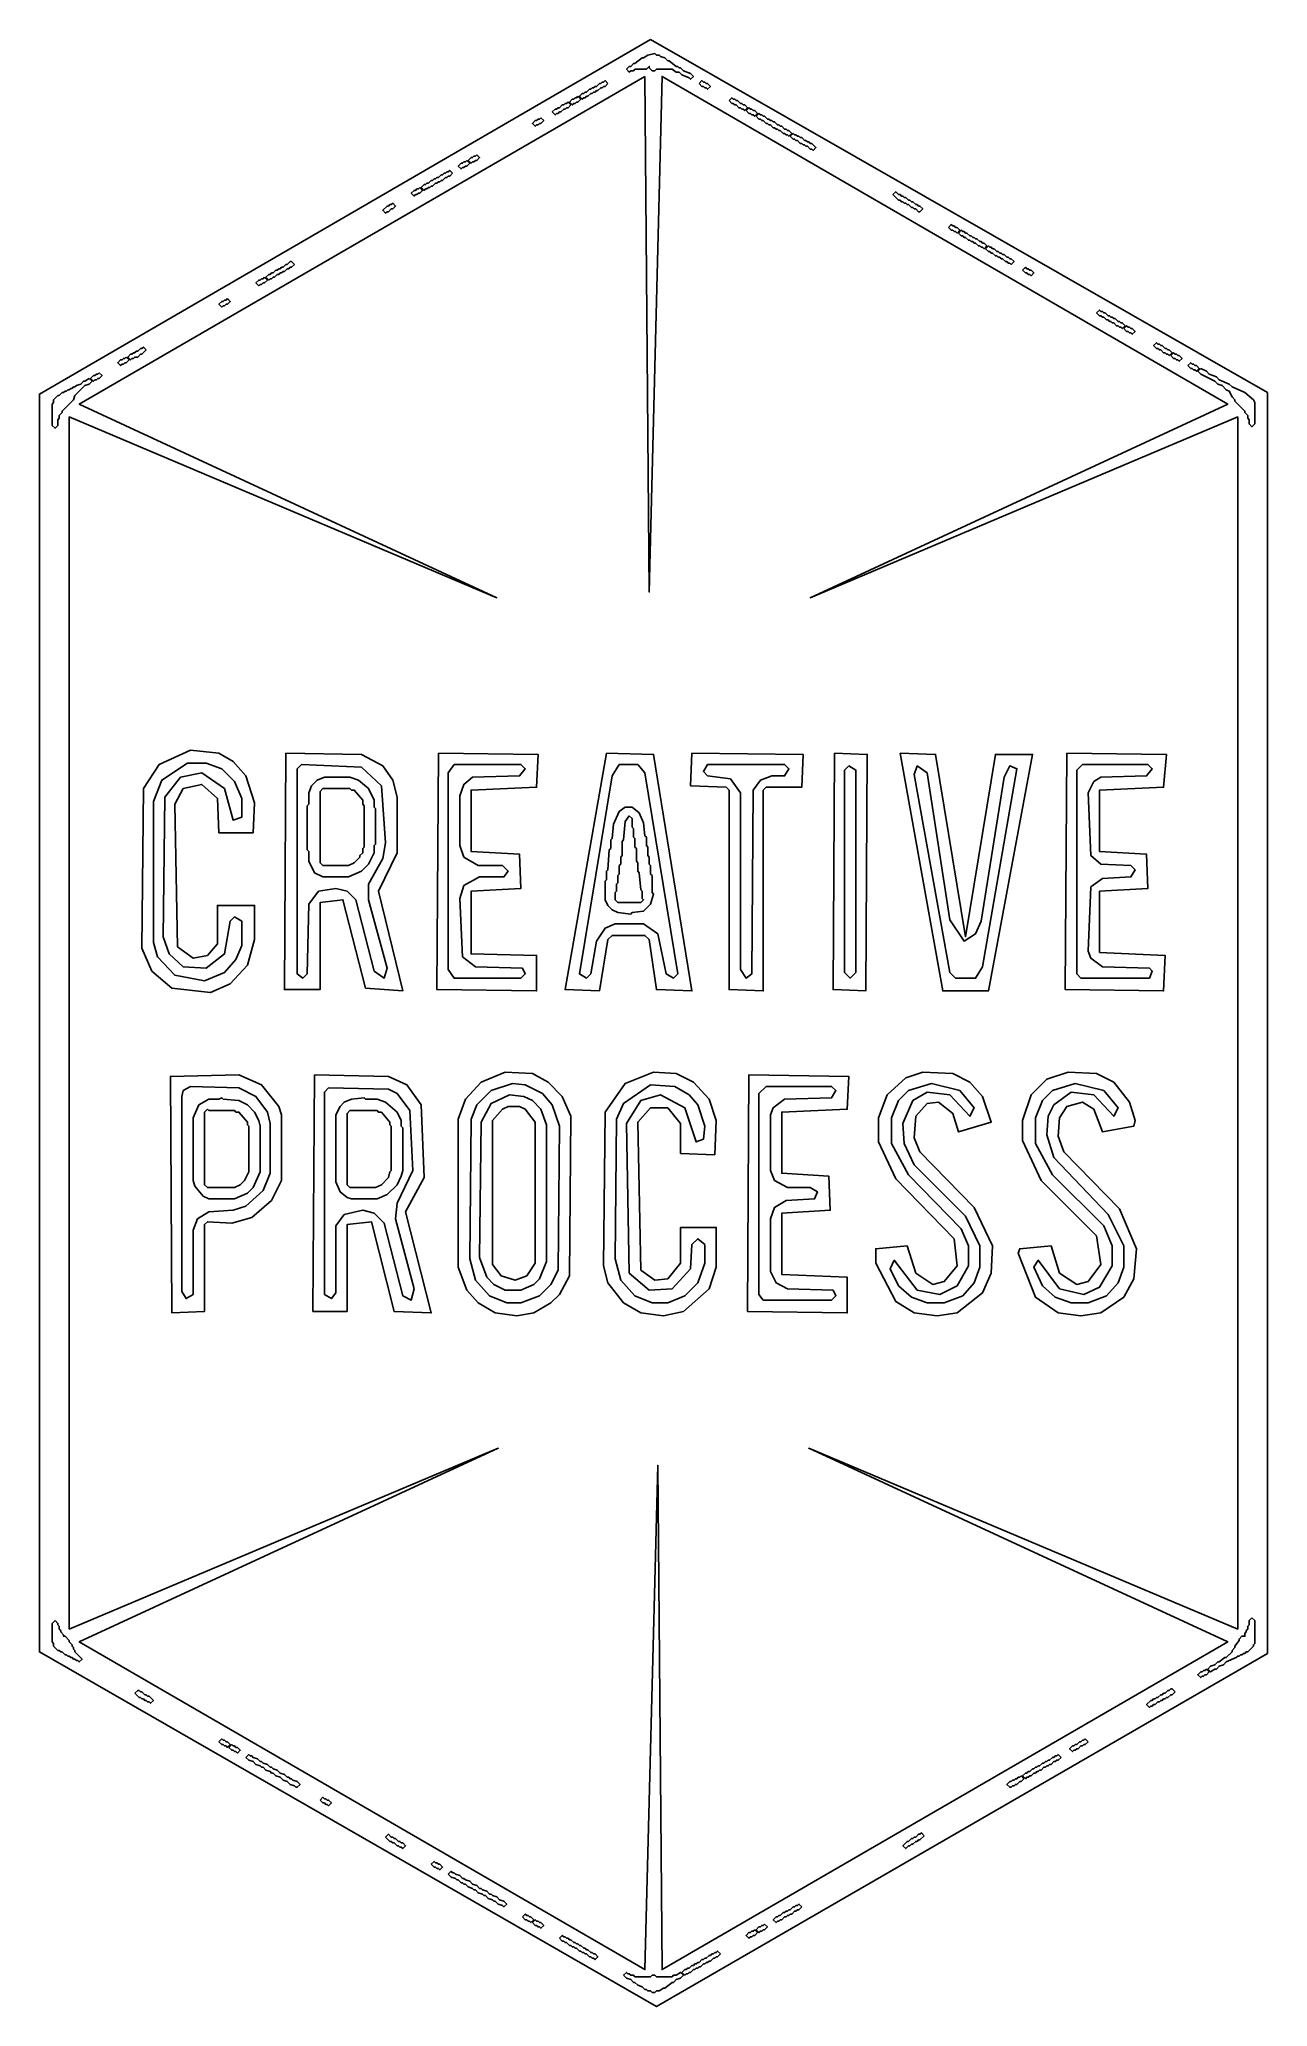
# Model space of a CAD drawing. Header units: millimetres. Extents: x 6 to 94, y 6 to 148.
import ezdxf

# ---------------------------------------------------------------- set-up
doc = ezdxf.new("R2010")
doc.units = ezdxf.units.MM
doc.layers.add('FILL', color=7, linetype='CONTINUOUS')

msp = doc.modelspace()

# ---------------------------------------------------------------- linework, layer by layer
at = {"layer": 'FILL'}
for points in [[(49.74359, 147.897436), (5.74359, 122.358974), (5.74359, 31.794872), (50.153846, 6.25641), (94.153846, 31.692308), (94.153846, 122.461538)], [(48, 145.74359), (48.205128, 145.948718), (48.307692, 145.948718), (48.512821, 146.153846), (48.615385, 146.153846), (49.128205, 146.564103), (49.230769, 146.564103), (49.538462, 146.769231), (50.051282, 146.871795), (50.153846, 146.769231), (50.358974, 146.769231), (50.461538, 146.666667), (50.769231, 146.564103), (50.974359, 146.358974), (51.076923, 146.358974), (51.589744, 145.948718), (51.692308, 145.948718), (51.794872, 145.846154), (51.897436, 145.846154), (52.102564, 145.641026), (52.615385, 145.435897), (52.820513, 145.230769), (52.615385, 145.025641), (52.512821, 145.128205), (52, 145.333333), (51.794872, 145.538462), (51.589744, 145.538462), (51.282051, 145.74359), (50.153846, 145.74359), (50.051282, 145.641026), (49.846154, 145.641026), (49.641026, 145.846154), (49.641026, 145.948718), (49.435897, 145.74359), (48.615385, 145.74359), (48.512821, 145.641026), (48.307692, 145.641026), (48.205128, 145.538462)], [(49.333333, 145.230769), (49.641026, 108.102564), (50.564103, 145.230769), (91.282051, 121.641026), (61.230769, 107.692308), (92, 120.717949), (92, 33.435897), (61.128205, 46.461538), (91.282051, 32.512821), (50.564103, 8.923077), (50.25641, 45.230769), (49.333333, 8.923077), (8.615385, 32.512821), (38.769231, 46.461538), (7.897436, 33.435897), (7.897436, 120.717949), (38.666667, 107.692308), (8.615385, 121.641026)], [(46.666667, 144.717949), (46.461538, 144.512821), (46.358974, 144.512821), (46.25641, 144.410256), (46.153846, 144.410256), (45.948718, 144.205128), (45.846154, 144.205128), (45.74359, 144.102564), (45.641026, 144.102564), (45.538462, 144), (45.435897, 144), (45.230769, 143.794872), (45.128205, 143.794872), (45.025641, 143.692308), (44.923077, 143.692308), (44.820513, 143.589744), (44.615385, 143.794872), (44.820513, 144), (44.923077, 144), (45.025641, 144.102564), (45.128205, 144.102564), (45.333333, 144.307692), (45.435897, 144.307692), (45.538462, 144.410256), (45.641026, 144.410256), (45.74359, 144.512821), (45.846154, 144.512821), (46.051282, 144.717949), (46.153846, 144.717949), (46.25641, 144.820513), (46.358974, 144.820513), (46.461538, 144.923077)], [(53.230769, 144.717949), (53.435897, 144.923077), (53.538462, 144.820513), (53.641026, 144.820513), (53.74359, 144.717949), (53.846154, 144.717949), (54.051282, 144.512821), (53.846154, 144.307692), (53.74359, 144.410256), (53.641026, 144.410256), (53.538462, 144.512821), (53.435897, 144.512821)], [(44, 143.179487), (43.794872, 142.974359), (43.692308, 142.974359), (43.589744, 142.871795), (43.487179, 142.871795), (43.282051, 142.666667), (43.179487, 142.666667), (43.076923, 142.564103), (42.974359, 142.564103), (42.871795, 142.461538), (42.666667, 142.666667), (42.871795, 142.871795), (42.974359, 142.871795), (43.076923, 142.974359), (43.179487, 142.974359), (43.384615, 143.179487), (43.487179, 143.179487), (43.589744, 143.282051), (43.692308, 143.282051), (43.794872, 143.384615)], [(44.512821, 143.794872), (44.717949, 143.589744), (44.512821, 143.384615), (44.410256, 143.384615), (44.307692, 143.282051), (44.205128, 143.282051), (44.102564, 143.179487), (43.897436, 143.384615), (44.102564, 143.589744), (44.205128, 143.589744), (44.307692, 143.692308), (44.410256, 143.692308)], [(55.384615, 143.487179), (55.589744, 143.692308), (55.692308, 143.589744), (55.794872, 143.589744), (55.897436, 143.487179), (56, 143.487179), (56.205128, 143.282051), (56.307692, 143.282051), (56.410256, 143.179487), (56.512821, 143.179487), (56.717949, 142.974359), (56.512821, 142.769231), (56.410256, 142.871795), (56.307692, 142.871795), (56.205128, 142.974359), (56.102564, 142.974359), (55.897436, 143.179487), (55.794872, 143.179487), (55.692308, 143.282051), (55.589744, 143.282051)], [(41.846154, 142.25641), (42.051282, 142.051282), (41.846154, 141.846154), (41.74359, 141.846154), (41.641026, 141.74359), (41.538462, 141.74359), (41.435897, 141.641026), (41.230769, 141.846154), (41.435897, 142.051282), (41.538462, 142.051282), (41.641026, 142.153846), (41.74359, 142.153846)], [(56.615385, 142.769231), (56.820513, 142.974359), (56.923077, 142.871795), (57.025641, 142.871795), (57.128205, 142.769231), (57.230769, 142.769231), (57.435897, 142.564103), (57.230769, 142.358974), (57.128205, 142.461538), (57.025641, 142.461538), (56.923077, 142.564103), (56.820513, 142.564103)], [(57.333333, 142.358974), (57.538462, 142.564103), (57.641026, 142.461538), (57.74359, 142.461538), (57.846154, 142.358974), (57.948718, 142.358974), (58.153846, 142.153846), (58.25641, 142.153846), (58.358974, 142.051282), (58.461538, 142.051282), (58.564103, 141.948718), (58.666667, 141.948718), (58.871795, 141.74359), (58.974359, 141.74359), (59.076923, 141.641026), (59.179487, 141.641026), (59.384615, 141.435897), (59.487179, 141.435897), (59.589744, 141.333333), (59.692308, 141.333333), (59.897436, 141.128205), (59.692308, 140.923077), (59.589744, 141.025641), (59.487179, 141.025641), (59.384615, 141.128205), (59.282051, 141.128205), (59.076923, 141.333333), (58.974359, 141.333333), (58.871795, 141.435897), (58.769231, 141.435897), (58.666667, 141.538462), (58.564103, 141.538462), (58.358974, 141.74359), (58.25641, 141.74359), (58.153846, 141.846154), (58.051282, 141.846154), (57.846154, 142.051282), (57.74359, 142.051282), (57.641026, 142.153846), (57.538462, 142.153846)], [(59.794872, 140.923077), (60, 141.128205), (60.102564, 141.025641), (60.205128, 141.025641), (60.307692, 140.923077), (60.410256, 140.923077), (60.512821, 140.820513), (60.615385, 140.820513), (60.820513, 140.615385), (60.923077, 140.615385), (61.025641, 140.512821), (61.128205, 140.512821), (61.230769, 140.410256), (61.333333, 140.410256), (61.641026, 140.102564), (61.435897, 139.897436), (61.333333, 140), (61.230769, 140), (61.025641, 140.205128), (60.923077, 140.205128), (60.820513, 140.307692), (60.717949, 140.307692), (60.615385, 140.410256), (60.512821, 140.410256), (60.307692, 140.615385), (60.205128, 140.615385), (60.102564, 140.717949), (60, 140.717949)], [(36.512821, 139.179487), (36.717949, 138.974359), (36.512821, 138.769231), (36.410256, 138.769231), (36.307692, 138.666667), (36.205128, 138.666667), (36.102564, 138.564103), (35.897436, 138.769231), (36.102564, 138.974359), (36.205128, 138.974359), (36.307692, 139.076923), (36.410256, 139.076923)], [(37.230769, 139.589744), (37.435897, 139.384615), (37.230769, 139.179487), (37.128205, 139.179487), (37.025641, 139.076923), (36.923077, 139.076923), (36.820513, 138.974359), (36.615385, 139.179487), (36.820513, 139.384615), (36.923077, 139.384615), (37.025641, 139.487179), (37.128205, 139.487179)], [(35.487179, 138.25641), (35.282051, 138.051282), (35.179487, 138.051282), (35.076923, 137.948718), (34.974359, 137.948718), (34.769231, 137.74359), (34.666667, 137.74359), (34.564103, 137.641026), (34.461538, 137.641026), (34.358974, 137.538462), (34.25641, 137.538462), (34.051282, 137.333333), (33.948718, 137.333333), (33.846154, 137.230769), (33.74359, 137.230769), (33.641026, 137.128205), (33.538462, 137.128205), (33.435897, 137.025641), (33.230769, 137.230769), (33.435897, 137.435897), (33.538462, 137.435897), (33.641026, 137.538462), (33.74359, 137.538462), (33.948718, 137.74359), (34.051282, 137.74359), (34.153846, 137.846154), (34.25641, 137.846154), (34.358974, 137.948718), (34.461538, 137.948718), (34.666667, 138.153846), (34.769231, 138.153846), (34.871795, 138.25641), (34.974359, 138.25641), (35.076923, 138.358974), (35.179487, 138.358974), (35.282051, 138.461538)], [(31.179487, 136.102564), (31.384615, 135.897436), (31.179487, 135.692308), (31.076923, 135.692308), (30.871795, 135.487179), (30.769231, 135.487179), (30.666667, 135.384615), (30.461538, 135.589744), (30.769231, 135.897436), (30.871795, 135.897436), (30.974359, 136), (31.076923, 136)], [(33.128205, 137.230769), (33.333333, 137.025641), (33.128205, 136.820513), (33.025641, 136.820513), (32.923077, 136.717949), (32.820513, 136.717949), (32.717949, 136.615385), (32.512821, 136.820513), (32.717949, 137.025641), (32.820513, 137.025641), (32.923077, 137.128205), (33.025641, 137.128205)], [(67.179487, 136.717949), (67.384615, 136.923077), (67.589744, 136.717949), (67.692308, 136.717949), (67.794872, 136.615385), (67.897436, 136.615385), (68, 136.512821), (68.102564, 136.512821), (68.307692, 136.307692), (68.410256, 136.307692), (68.512821, 136.205128), (68.615385, 136.205128), (68.820513, 136), (68.923077, 136), (69.025641, 135.897436), (69.128205, 135.897436), (69.333333, 135.692308), (69.128205, 135.487179), (69.025641, 135.487179), (68.820513, 135.692308), (68.717949, 135.692308), (68.615385, 135.794872), (68.512821, 135.794872), (68.307692, 136), (68.205128, 136), (68.102564, 136.102564), (68, 136.102564), (67.897436, 136.205128), (67.794872, 136.205128), (67.692308, 136.307692), (67.589744, 136.307692)], [(71.179487, 134.358974), (71.384615, 134.564103), (71.487179, 134.461538), (71.589744, 134.461538), (71.692308, 134.358974), (71.794872, 134.358974), (72, 134.153846), (71.794872, 133.948718), (71.692308, 134.051282), (71.589744, 134.051282), (71.487179, 134.153846), (71.384615, 134.153846)], [(71.897436, 133.948718), (72.102564, 134.153846), (72.205128, 134.051282), (72.307692, 134.051282), (72.410256, 133.948718), (72.512821, 133.948718), (72.717949, 133.74359), (72.820513, 133.74359), (72.923077, 133.641026), (73.025641, 133.641026), (73.128205, 133.538462), (73.230769, 133.538462), (73.435897, 133.333333), (73.538462, 133.333333), (73.641026, 133.230769), (73.74359, 133.230769), (73.948718, 133.025641), (73.74359, 132.820513), (73.641026, 132.923077), (73.538462, 132.923077), (73.435897, 133.025641), (73.333333, 133.025641), (73.128205, 133.230769), (73.025641, 133.230769), (72.923077, 133.333333), (72.820513, 133.333333), (72.717949, 133.435897), (72.615385, 133.435897), (72.410256, 133.641026), (72.307692, 133.641026), (72.205128, 133.74359), (72.102564, 133.74359)], [(24.102564, 131.692308), (23.897436, 131.487179), (23.794872, 131.487179), (23.692308, 131.384615), (23.589744, 131.384615), (23.384615, 131.179487), (23.282051, 131.179487), (23.179487, 131.076923), (23.076923, 131.076923), (22.974359, 130.974359), (22.871795, 130.974359), (22.666667, 130.769231), (22.564103, 130.769231), (22.461538, 130.666667), (22.358974, 130.666667), (22.25641, 130.564103), (22.051282, 130.769231), (22.25641, 130.974359), (22.358974, 130.974359), (22.461538, 131.076923), (22.564103, 131.076923), (22.769231, 131.282051), (22.871795, 131.282051), (22.974359, 131.384615), (23.076923, 131.384615), (23.179487, 131.487179), (23.282051, 131.487179), (23.487179, 131.692308), (23.589744, 131.692308), (23.794872, 131.897436), (23.897436, 131.897436)], [(73.846154, 132.820513), (74.051282, 133.025641), (74.153846, 132.923077), (74.25641, 132.923077), (74.358974, 132.820513), (74.461538, 132.820513), (74.666667, 132.615385), (74.769231, 132.615385), (74.871795, 132.512821), (74.974359, 132.512821), (75.076923, 132.410256), (75.179487, 132.410256), (75.384615, 132.205128), (75.487179, 132.205128), (75.589744, 132.102564), (75.692308, 132.102564), (75.897436, 131.897436), (75.692308, 131.692308), (75.589744, 131.794872), (75.487179, 131.794872), (75.384615, 131.897436), (75.282051, 131.897436), (75.076923, 132.102564), (74.974359, 132.102564), (74.871795, 132.205128), (74.769231, 132.205128), (74.666667, 132.307692), (74.564103, 132.307692), (74.358974, 132.512821), (74.25641, 132.512821), (74.153846, 132.615385), (74.051282, 132.615385)], [(21.948718, 130.769231), (22.153846, 130.564103), (21.948718, 130.358974), (21.846154, 130.358974), (21.74359, 130.25641), (21.641026, 130.25641), (21.538462, 130.153846), (21.333333, 130.358974), (21.538462, 130.564103), (21.641026, 130.564103), (21.74359, 130.666667), (21.846154, 130.666667)], [(76.512821, 131.282051), (76.717949, 131.487179), (76.820513, 131.384615), (76.923077, 131.384615), (77.025641, 131.282051), (77.128205, 131.282051), (77.333333, 131.076923), (77.128205, 130.871795), (77.025641, 130.974359), (76.923077, 130.974359), (76.820513, 131.076923), (76.717949, 131.076923)], [(19.282051, 129.230769), (19.487179, 129.025641), (19.282051, 128.820513), (19.179487, 128.820513), (19.076923, 128.717949), (18.974359, 128.717949), (18.871795, 128.615385), (18.666667, 128.820513), (18.871795, 129.025641), (18.974359, 129.025641), (19.076923, 129.128205), (19.179487, 129.128205)], [(81.846154, 128.205128), (82.051282, 128.410256), (82.153846, 128.307692), (82.25641, 128.307692), (82.358974, 128.205128), (82.461538, 128.205128), (82.666667, 128), (82.769231, 128), (82.871795, 127.897436), (82.974359, 127.897436), (83.076923, 127.794872), (83.179487, 127.794872), (83.384615, 127.589744), (83.487179, 127.589744), (83.589744, 127.487179), (83.692308, 127.487179), (83.897436, 127.282051), (83.692308, 127.076923), (83.589744, 127.179487), (83.487179, 127.179487), (83.384615, 127.282051), (83.282051, 127.282051), (83.076923, 127.487179), (82.974359, 127.487179), (82.871795, 127.589744), (82.769231, 127.589744), (82.666667, 127.692308), (82.564103, 127.692308), (82.358974, 127.897436), (82.25641, 127.897436), (82.153846, 128), (82.051282, 128)], [(83.794872, 127.076923), (84, 127.282051), (84.102564, 127.179487), (84.205128, 127.179487), (84.307692, 127.076923), (84.410256, 127.076923), (84.615385, 126.871795), (84.410256, 126.666667), (84.307692, 126.769231), (84.205128, 126.769231), (84.102564, 126.871795), (84, 126.871795)], [(12, 125.025641), (12.205128, 124.820513), (12, 124.615385), (11.897436, 124.615385), (11.794872, 124.512821), (11.692308, 124.512821), (11.589744, 124.410256), (11.384615, 124.615385), (11.589744, 124.820513), (11.692308, 124.820513), (11.794872, 124.923077), (11.897436, 124.923077)], [(13.435897, 125.538462), (13.128205, 125.230769), (13.025641, 125.230769), (12.820513, 125.025641), (12.615385, 125.025641), (12.512821, 124.923077), (12.410256, 124.923077), (12.307692, 124.820513), (12.102564, 125.025641), (12.307692, 125.230769), (12.410256, 125.230769), (12.512821, 125.333333), (12.615385, 125.333333), (12.717949, 125.435897), (12.820513, 125.435897), (13.025641, 125.641026), (13.128205, 125.641026), (13.230769, 125.74359)], [(85.948718, 125.846154), (86.153846, 126.051282), (86.25641, 125.948718), (86.358974, 125.948718), (86.461538, 125.846154), (86.564103, 125.846154), (86.769231, 125.641026), (86.871795, 125.641026), (86.974359, 125.538462), (87.076923, 125.538462), (87.282051, 125.333333), (87.076923, 125.128205), (86.974359, 125.230769), (86.871795, 125.230769), (86.769231, 125.333333), (86.666667, 125.333333), (86.461538, 125.538462), (86.358974, 125.538462), (86.25641, 125.641026), (86.153846, 125.641026)], [(87.179487, 125.128205), (87.384615, 125.333333), (87.487179, 125.230769), (87.589744, 125.230769), (87.692308, 125.128205), (87.794872, 125.128205), (88, 124.923077), (87.794872, 124.717949), (87.692308, 124.820513), (87.589744, 124.820513), (87.487179, 124.923077), (87.384615, 124.923077)], [(9.333333, 123.487179), (9.538462, 123.282051), (9.333333, 123.076923), (9.025641, 122.974359), (8.307692, 122.25641), (8.205128, 121.948718), (7.384615, 121.128205), (7.384615, 121.025641), (7.179487, 120.820513), (7.179487, 120.615385), (7.076923, 120.512821), (7.076923, 120.102564), (6.871795, 119.897436), (6.666667, 120.102564), (6.666667, 121.641026), (6.769231, 121.74359), (6.769231, 121.948718), (7.076923, 122.25641), (7.179487, 122.25641), (7.384615, 122.461538), (7.487179, 122.461538), (7.589744, 122.564103), (7.692308, 122.564103), (7.794872, 122.666667), (7.897436, 122.666667), (8, 122.769231), (8.102564, 122.769231), (8.205128, 122.871795), (8.307692, 122.871795), (8.410256, 122.974359), (8.717949, 123.076923), (8.923077, 123.282051), (9.025641, 123.282051)], [(10.051282, 123.897436), (10.25641, 123.692308), (10.051282, 123.487179), (9.948718, 123.487179), (9.846154, 123.384615), (9.74359, 123.384615), (9.641026, 123.282051), (9.435897, 123.487179), (9.641026, 123.692308), (9.74359, 123.692308), (9.846154, 123.794872), (9.948718, 123.794872)], [(88.410256, 124.410256), (88.615385, 124.615385), (88.717949, 124.512821), (88.820513, 124.512821), (88.923077, 124.410256), (89.025641, 124.410256), (89.230769, 124.205128), (89.025641, 124), (88.923077, 124.102564), (88.820513, 124.102564), (88.717949, 124.205128), (88.615385, 124.205128)], [(89.333333, 124.205128), (89.74359, 124), (89.948718, 123.794872), (90.461538, 123.589744), (90.666667, 123.384615), (91.384615, 123.076923), (91.589744, 122.871795), (92.512821, 122.461538), (93.128205, 121.948718), (93.230769, 121.74359), (93.230769, 120.205128), (93.025641, 120), (92.820513, 120.205128), (92.820513, 120.512821), (92.717949, 120.615385), (92.717949, 120.820513), (92.512821, 121.025641), (92.512821, 121.128205), (91.794872, 121.846154), (91.794872, 121.948718), (91.589744, 122.153846), (91.384615, 122.564103), (91.179487, 122.666667), (90.871795, 122.974359), (90.564103, 123.076923), (90.358974, 123.282051), (89.333333, 123.794872), (89.128205, 124)], [(16.615385, 96.717949), (14.358974, 95.692308), (13.230769, 93.948718), (13.128205, 82.461538), (13.846154, 80.820513), (15.282051, 79.589744), (18.051282, 79.282051), (19.487179, 79.897436), (20.717949, 81.230769), (21.230769, 83.076923), (21.230769, 85.538462), (18.564103, 85.538462), (18.564103, 82.769231), (17.846154, 81.948718), (16.820513, 81.74359), (15.692308, 82.564103), (15.487179, 92.820513), (16.102564, 93.948718), (17.435897, 94.25641), (18.564103, 93.230769), (18.666667, 90.769231), (21.128205, 90.769231), (21.230769, 92.923077), (20.615385, 94.871795), (19.692308, 95.897436), (18.666667, 96.512821)], [(23.487179, 96.512821), (23.384615, 79.487179), (25.948718, 79.487179), (25.948718, 85.74359), (27.589744, 85.948718), (29.230769, 79.589744), (31.897436, 79.384615), (30.153846, 86.564103), (31.487179, 89.333333), (31.487179, 93.333333), (31.179487, 94.564103), (30.461538, 95.589744), (28.923077, 96.410256)], [(34.461538, 96.512821), (34.358974, 79.487179), (41.538462, 79.384615), (41.538462, 81.948718), (36.820513, 82.051282), (36.820513, 86.564103), (40.410256, 86.769231), (40.307692, 89.230769), (36.820513, 89.435897), (36.820513, 93.846154), (41.538462, 94.051282), (41.641026, 96.410256)], [(46.564103, 96.512821), (43.589744, 79.487179), (46.051282, 79.384615), (46.666667, 83.076923), (46.974359, 83.384615), (49.333333, 83.384615), (49.641026, 83.076923), (50.153846, 79.487179), (52.717949, 79.384615), (49.948718, 96.410256)], [(52.717949, 96.512821), (52.615385, 94.153846), (55.179487, 94.051282), (55.384615, 93.846154), (55.384615, 79.487179), (57.846154, 79.384615), (57.846154, 93.846154), (58.051282, 94.051282), (60.615385, 94.051282), (60.717949, 96.410256)], [(62.974359, 96.512821), (62.871795, 79.487179), (65.230769, 79.384615), (65.333333, 96.410256)], [(67.692308, 96.512821), (70.769231, 79.384615), (74.051282, 79.384615), (77.230769, 96.410256), (74.564103, 96.410256), (72.410256, 83.282051), (70.25641, 96.410256)], [(79.692308, 96.512821), (79.589744, 79.487179), (86.666667, 79.384615), (86.769231, 81.948718), (82.051282, 82.153846), (82.051282, 86.564103), (85.538462, 86.769231), (85.435897, 89.230769), (82.051282, 89.435897), (82.051282, 93.846154), (86.666667, 94.051282), (86.871795, 96.410256)], [(16.410256, 95.794872), (17.74359, 95.794872), (18.871795, 95.384615), (19.794872, 94.461538), (20.307692, 93.230769), (20.307692, 91.897436), (19.692308, 91.692308), (19.076923, 93.948718), (17.435897, 95.076923), (15.897436, 94.769231), (14.769231, 93.333333), (14.666667, 83.282051), (15.076923, 82.051282), (16.102564, 81.128205), (17.74359, 81.025641), (19.076923, 82.051282), (19.487179, 84.410256), (19.794872, 84.717949), (20.307692, 84.410256), (20.307692, 82.666667), (19.897436, 81.641026), (19.076923, 80.717949), (17.641026, 80.102564), (15.487179, 80.512821), (14.25641, 81.846154), (13.948718, 82.871795), (13.948718, 93.025641), (14.564103, 94.564103)], [(24.615385, 95.692308), (28.923077, 95.487179), (30.358974, 94.153846), (30.666667, 90.051282), (30.461538, 88.923077), (29.435897, 87.076923), (29.435897, 85.948718), (30.769231, 81.025641), (30.564103, 80.307692), (29.846154, 80.820513), (28.512821, 85.948718), (27.897436, 86.564103), (27.076923, 86.769231), (25.846154, 86.564103), (25.128205, 85.641026), (25.025641, 80.615385), (24.717949, 80.307692), (24.307692, 80.615385), (24.307692, 95.384615)], [(35.589744, 95.692308), (40.410256, 95.692308), (40.717949, 95.384615), (40.307692, 94.871795), (36.923077, 94.769231), (36.307692, 94.25641), (36, 93.435897), (36, 89.846154), (36.307692, 89.025641), (37.333333, 88.410256), (39.076923, 88.410256), (39.487179, 88), (39.179487, 87.589744), (37.435897, 87.589744), (36.307692, 86.974359), (36, 86.051282), (36.205128, 81.846154), (37.128205, 81.128205), (40.512821, 81.025641), (40.717949, 80.615385), (40.410256, 80.307692), (35.589744, 80.307692), (35.179487, 80.923077), (35.179487, 95.076923)], [(47.487179, 95.692308), (48.820513, 95.692308), (49.333333, 95.076923), (51.692308, 80.615385), (51.384615, 80.307692), (50.871795, 80.615385), (50.25641, 83.487179), (49.230769, 84.205128), (47.179487, 84.205128), (46.461538, 83.897436), (45.846154, 82.974359), (45.435897, 80.615385), (45.128205, 80.307692), (44.615385, 80.615385), (46.974359, 94.871795)], [(53.846154, 95.692308), (59.384615, 95.692308), (59.692308, 95.384615), (59.384615, 94.871795), (58.461538, 94.871795), (57.641026, 94.564103), (57.128205, 93.846154), (57.025641, 80.615385), (56.615385, 80.307692), (56.205128, 80.923077), (56.205128, 93.641026), (55.487179, 94.666667), (53.846154, 94.871795), (53.538462, 95.179487)], [(64, 95.589744), (64.512821, 95.282051), (64.512821, 80.717949), (64.102564, 80.307692), (63.692308, 80.717949), (63.692308, 95.282051)], [(68.923077, 95.589744), (69.641026, 95.076923), (71.282051, 84.512821), (72.307692, 82.974359), (73.128205, 83.487179), (73.538462, 84.410256), (75.179487, 94.769231), (75.589744, 95.589744), (76.102564, 95.384615), (73.641026, 81.128205), (73.128205, 80.307692), (71.692308, 80.307692), (71.282051, 80.717949), (68.717949, 94.974359)], [(80.820513, 95.692308), (85.538462, 95.692308), (85.846154, 95.384615), (85.435897, 94.871795), (82.153846, 94.769231), (81.641026, 94.461538), (81.230769, 93.641026), (81.435897, 89.128205), (82.153846, 88.512821), (84.307692, 88.410256), (84.615385, 88.102564), (84.307692, 87.589744), (82.25641, 87.487179), (81.435897, 86.871795), (81.230769, 82.25641), (81.435897, 81.74359), (82.25641, 81.128205), (85.641026, 81.025641), (85.846154, 80.820513), (85.641026, 80.307692), (80.717949, 80.307692), (80.410256, 80.615385), (80.410256, 95.282051)], [(26.25641, 94.769231), (25.74359, 94.564103), (25.333333, 94.153846), (25.128205, 93.641026), (25.128205, 92.820513), (25.025641, 92.717949), (25.025641, 89.538462), (25.128205, 89.435897), (25.128205, 88.717949), (25.538462, 87.897436), (26.153846, 87.589744), (28, 87.589744), (28.923077, 88), (29.435897, 88.512821), (29.846154, 89.333333), (29.846154, 89.846154), (29.948718, 89.948718), (29.948718, 92.512821), (29.846154, 92.615385), (29.846154, 93.128205), (29.435897, 93.948718), (28.717949, 94.564103), (28.102564, 94.769231)], [(26.153846, 93.948718), (28.102564, 93.948718), (28.205128, 93.846154), (28.410256, 93.846154), (29.025641, 93.128205), (29.025641, 92.820513), (29.128205, 92.717949), (29.128205, 89.74359), (29.025641, 89.641026), (29.025641, 89.333333), (28.820513, 89.128205), (28.820513, 89.025641), (28.410256, 88.615385), (28, 88.410256), (26.153846, 88.410256), (25.948718, 88.615385), (25.948718, 93.74359)], [(47.897436, 92.615385), (47.487179, 92.307692), (47.076923, 91.384615), (46.974359, 90.358974), (46.871795, 90.25641), (46.871795, 89.641026), (46.769231, 89.538462), (46.666667, 88.102564), (46.564103, 88), (46.564103, 87.384615), (46.461538, 87.282051), (46.461538, 85.948718), (46.666667, 85.538462), (46.974359, 85.230769), (47.384615, 85.025641), (48.307692, 84.923077), (48.410256, 85.025641), (49.230769, 85.128205), (49.74359, 85.641026), (49.948718, 86.358974), (49.846154, 86.461538), (49.846154, 87.692308), (49.74359, 87.794872), (49.74359, 88.410256), (49.641026, 88.512821), (49.641026, 89.025641), (49.538462, 89.128205), (49.538462, 89.74359), (49.435897, 89.846154), (49.435897, 90.461538), (49.333333, 90.564103), (49.230769, 91.487179), (48.923077, 92.205128), (48.410256, 92.615385)], [(48.205128, 92), (48.410256, 91.794872), (48.410256, 91.179487), (48.512821, 91.076923), (48.512821, 90.461538), (48.615385, 90.358974), (48.615385, 89.74359), (48.717949, 89.641026), (48.717949, 88.717949), (48.820513, 88.615385), (48.820513, 88), (48.923077, 87.897436), (49.025641, 86.666667), (49.128205, 86.564103), (49.128205, 86.051282), (49.230769, 85.948718), (49.025641, 85.74359), (47.384615, 85.74359), (47.179487, 85.948718), (47.179487, 86.461538), (47.282051, 86.564103), (47.282051, 87.076923), (47.384615, 87.179487), (47.384615, 87.692308), (47.487179, 87.794872), (47.487179, 88.410256), (47.589744, 88.512821), (47.589744, 89.025641), (47.692308, 89.128205), (47.692308, 90.153846), (47.794872, 90.25641), (47.897436, 91.589744)], [(20.102564, 73.333333), (15.179487, 73.230769), (15.282051, 56.205128), (17.641026, 56.307692), (17.641026, 62.564103), (17.846154, 62.769231), (19.589744, 62.666667), (21.025641, 63.076923), (22.461538, 64.307692), (23.179487, 65.74359), (23.179487, 70.461538), (22.974359, 71.076923), (21.74359, 72.615385)], [(20.102564, 72.410256), (21.333333, 71.794872), (22.153846, 70.666667), (22.358974, 69.846154), (22.358974, 66.25641), (21.846154, 65.025641), (20.615385, 63.897436), (19.692308, 63.589744), (17.948718, 63.487179), (17.128205, 62.974359), (16.820513, 62.153846), (16.820513, 57.538462), (16.307692, 57.230769), (16, 57.74359), (16, 71.794872), (16.102564, 72.205128), (16.615385, 72.512821)], [(25.538462, 73.333333), (25.435897, 56.307692), (27.897436, 56.307692), (27.897436, 62.564103), (29.641026, 62.769231), (31.282051, 56.307692), (33.948718, 56.205128), (32.102564, 63.487179), (33.435897, 65.948718), (33.230769, 71.179487), (32.205128, 72.615385), (30.871795, 73.230769)], [(26.564103, 72.410256), (30.871795, 72.307692), (31.487179, 72), (32.410256, 70.769231), (32.615385, 66.461538), (31.487179, 64.102564), (31.384615, 62.974359), (32.717949, 57.948718), (32.512821, 57.128205), (31.897436, 57.435897), (30.564103, 62.666667), (29.846154, 63.384615), (29.025641, 63.589744), (27.692308, 63.282051), (27.076923, 62.461538), (27.076923, 57.641026), (26.769231, 57.230769), (26.25641, 57.538462), (26.25641, 72.102564)], [(39.282051, 73.538462), (37.538462, 72.820513), (36.410256, 71.589744), (35.897436, 70.153846), (35.897436, 59.487179), (36.512821, 57.846154), (37.333333, 56.923077), (38.564103, 56.205128), (40.102564, 56), (41.333333, 56.205128), (42.564103, 56.923077), (43.179487, 57.538462), (43.897436, 58.871795), (44, 70.358974), (43.384615, 71.794872), (42.358974, 72.820513), (41.230769, 73.435897)], [(39.794872, 72.717949), (40.717949, 72.615385), (41.948718, 72), (42.666667, 71.179487), (43.179487, 69.641026), (43.076923, 59.282051), (42.564103, 58.25641), (41.74359, 57.435897), (40.410256, 56.923077), (39.384615, 56.923077), (38.153846, 57.435897), (37.128205, 58.564103), (36.717949, 60.102564), (36.820513, 70.153846), (37.230769, 71.179487), (38.25641, 72.205128)], [(49.948718, 73.538462), (47.897436, 72.717949), (46.461538, 70.666667), (46.358974, 59.589744), (46.666667, 58.358974), (47.794872, 56.923077), (49.025641, 56.205128), (50.666667, 56), (52.102564, 56.307692), (53.948718, 57.948718), (54.461538, 59.487179), (54.461538, 62.358974), (51.897436, 62.358974), (51.897436, 59.794872), (50.974359, 58.666667), (50.051282, 58.564103), (49.025641, 59.282051), (48.820513, 69.948718), (49.74359, 70.974359), (50.974359, 70.974359), (51.897436, 69.846154), (51.897436, 67.692308), (54.358974, 67.589744), (54.461538, 70.051282), (53.948718, 71.589744), (52.820513, 72.820513), (51.589744, 73.435897)], [(49.74359, 72.615385), (51.487179, 72.512821), (52.512821, 71.897436), (53.128205, 71.179487), (53.641026, 69.641026), (53.538462, 68.717949), (53.025641, 68.512821), (52.205128, 70.974359), (50.461538, 71.897436), (49.025641, 71.487179), (48, 69.846154), (48.205128, 59.076923), (49.641026, 57.846154), (51.282051, 57.948718), (52.615385, 59.384615), (52.717949, 61.128205), (53.128205, 61.538462), (53.641026, 61.128205), (53.641026, 59.794872), (53.128205, 58.358974), (52.205128, 57.435897), (50.974359, 56.923077), (49.846154, 56.923077), (48.615385, 57.435897), (47.589744, 58.564103), (47.179487, 60.102564), (47.282051, 70.153846), (47.794872, 71.282051)], [(56.820513, 73.333333), (56.717949, 56.307692), (63.897436, 56.205128), (63.897436, 58.769231), (59.179487, 58.974359), (59.179487, 63.384615), (62.666667, 63.589744), (62.564103, 66.051282), (59.179487, 66.25641), (59.179487, 70.666667), (63.897436, 70.871795), (64, 73.230769)], [(58.051282, 72.512821), (62.769231, 72.512821), (63.076923, 72.205128), (62.769231, 71.692308), (59.384615, 71.589744), (58.564103, 70.974359), (58.358974, 70.461538), (58.358974, 66.461538), (58.666667, 65.74359), (59.589744, 65.230769), (61.230769, 65.230769), (61.74359, 64.923077), (61.538462, 64.410256), (59.487179, 64.307692), (58.666667, 63.794872), (58.358974, 62.974359), (58.358974, 59.179487), (58.769231, 58.358974), (59.589744, 57.948718), (62.871795, 57.846154), (63.076923, 57.435897), (62.769231, 57.128205), (57.846154, 57.128205), (57.538462, 57.538462), (57.538462, 72)], [(69.333333, 73.538462), (68.102564, 73.128205), (66.769231, 71.897436), (66.153846, 70.25641), (66.153846, 68.512821), (67.384615, 65.846154), (71.589744, 61.538462), (71.794872, 59.589744), (70.871795, 58.461538), (70.051282, 58.25641), (68.820513, 59.076923), (68.205128, 61.025641), (65.948718, 60.820513), (65.948718, 59.794872), (67.384615, 57.025641), (68.717949, 56.205128), (70.358974, 56), (71.794872, 56.205128), (73.641026, 57.641026), (74.25641, 59.076923), (74.358974, 61.025641), (73.025641, 63.794872), (69.128205, 67.794872), (68.717949, 68.820513), (68.820513, 70.358974), (69.641026, 71.282051), (70.461538, 71.384615), (71.487179, 70.564103), (71.897436, 69.230769), (74.25641, 69.948718), (73.641026, 71.794872), (72.717949, 72.820513), (71.487179, 73.435897)], [(69.948718, 72.717949), (72, 72.205128), (73.025641, 70.974359), (72.717949, 70.358974), (71.282051, 71.897436), (69.641026, 72.102564), (68.615385, 71.487179), (67.897436, 69.846154), (68, 68.410256), (68.717949, 66.871795), (72.410256, 63.179487), (73.435897, 61.025641), (73.435897, 59.487179), (73.025641, 58.358974), (72.205128, 57.435897), (70.871795, 56.923077), (69.641026, 56.923077), (68.512821, 57.333333), (67.589744, 58.153846), (66.974359, 59.384615), (67.282051, 60), (68.923077, 57.846154), (70.564103, 57.538462), (71.794872, 58.153846), (72.615385, 59.589744), (72.615385, 61.025641), (72.102564, 62.25641), (68.307692, 66.153846), (67.076923, 68.410256), (67.076923, 70.25641), (67.589744, 71.487179), (68.307692, 72.205128)], [(79.794872, 73.538462), (78.25641, 73.025641), (77.128205, 71.897436), (76.512821, 70.051282), (76.512821, 68.615385), (77.846154, 65.74359), (81.846154, 61.74359), (82.153846, 59.692308), (81.230769, 58.461538), (80.410256, 58.25641), (79.179487, 59.076923), (78.564103, 61.025641), (76.307692, 60.820513), (76.205128, 60.512821), (77.435897, 57.333333), (79.076923, 56.205128), (80.717949, 56), (82.153846, 56.205128), (83.794872, 57.333333), (84.512821, 58.666667), (84.717949, 60.820513), (83.487179, 63.692308), (79.487179, 67.794872), (79.076923, 68.923077), (79.179487, 70.25641), (79.692308, 71.076923), (80.820513, 71.384615), (81.641026, 70.871795), (82.25641, 69.230769), (84.512821, 69.641026), (84.615385, 70.051282), (84.205128, 71.384615), (83.076923, 72.820513), (81.846154, 73.435897)], [(80.307692, 72.717949), (82.358974, 72.205128), (83.384615, 70.974359), (83.076923, 70.358974), (81.641026, 71.897436), (80, 72.102564), (78.769231, 71.179487), (78.358974, 70.358974), (78.25641, 69.025641), (78.769231, 67.384615), (82.666667, 63.282051), (83.794872, 61.025641), (83.794872, 59.487179), (83.384615, 58.358974), (82.564103, 57.435897), (81.230769, 56.923077), (80, 56.923077), (78.871795, 57.333333), (77.948718, 58.153846), (77.333333, 59.487179), (77.641026, 60), (79.179487, 57.948718), (80.923077, 57.538462), (82.051282, 58.051282), (82.974359, 59.589744), (82.974359, 61.025641), (82.358974, 62.461538), (78.666667, 66.153846), (77.435897, 68.410256), (77.435897, 70.25641), (77.948718, 71.487179), (78.666667, 72.205128)], [(17.948718, 71.589744), (17.230769, 71.179487), (16.820513, 70.25641), (16.820513, 65.74359), (16.923077, 65.333333), (17.538462, 64.615385), (17.948718, 64.410256), (19.794872, 64.410256), (20.717949, 64.820513), (21.128205, 65.230769), (21.641026, 66.358974), (21.641026, 69.641026), (21.538462, 70.051282), (21.230769, 70.666667), (20.717949, 71.179487), (20.102564, 71.487179), (18.974359, 71.589744), (18.871795, 71.692308), (18.666667, 71.589744)], [(17.846154, 70.871795), (17.948718, 70.769231), (19.794872, 70.769231), (19.897436, 70.666667), (20.102564, 70.666667), (20.717949, 69.948718), (20.717949, 69.74359), (20.820513, 69.641026), (20.820513, 66.358974), (20.512821, 65.74359), (20.205128, 65.435897), (19.794872, 65.230769), (17.846154, 65.230769), (17.641026, 65.435897), (17.641026, 70.666667)], [(28.205128, 71.589744), (27.692308, 71.384615), (27.384615, 71.076923), (27.076923, 70.461538), (27.076923, 65.641026), (27.384615, 64.923077), (27.897436, 64.512821), (28.205128, 64.410256), (30.051282, 64.410256), (30.769231, 64.717949), (31.487179, 65.435897), (31.794872, 66.051282), (31.897436, 66.461538), (31.897436, 69.538462), (31.794872, 69.641026), (31.794872, 70.051282), (31.487179, 70.666667), (30.666667, 71.384615), (30.051282, 71.589744), (29.230769, 71.589744), (29.128205, 71.692308)], [(39.589744, 71.897436), (38.25641, 71.282051), (37.538462, 69.948718), (37.435897, 60.205128), (37.948718, 58.769231), (38.461538, 58.25641), (39.282051, 57.846154), (40.410256, 57.846154), (41.333333, 58.25641), (41.74359, 58.666667), (42.25641, 59.897436), (42.25641, 69.74359), (41.846154, 70.871795), (41.230769, 71.487179), (40.615385, 71.794872)], [(39.487179, 71.076923), (40.307692, 71.076923), (40.717949, 70.871795), (41.435897, 69.948718), (41.435897, 59.794872), (40.820513, 58.871795), (40, 58.564103), (38.974359, 58.871795), (38.358974, 59.692308), (38.358974, 70.051282), (39.076923, 70.871795)], [(28.102564, 70.769231), (30.051282, 70.769231), (30.153846, 70.666667), (30.358974, 70.666667), (30.974359, 69.948718), (30.974359, 69.74359), (31.076923, 69.641026), (31.076923, 66.461538), (30.974359, 66.358974), (30.871795, 65.948718), (30.358974, 65.435897), (29.948718, 65.230769), (28.102564, 65.230769), (27.897436, 65.435897), (27.897436, 70.564103)], [(6.871795, 34.051282), (7.076923, 33.846154), (7.076923, 33.74359), (7.179487, 33.641026), (7.179487, 33.435897), (7.282051, 33.333333), (7.282051, 33.230769), (7.487179, 33.025641), (7.487179, 32.923077), (7.589744, 32.923077), (7.897436, 32.615385), (7.897436, 32.512821), (8.102564, 32.307692), (8.102564, 32.205128), (8.205128, 32.102564), (8.205128, 32), (8.307692, 31.897436), (8.307692, 31.794872), (8.820513, 31.282051), (8.615385, 31.076923), (8.512821, 31.179487), (8.410256, 31.179487), (8.307692, 31.282051), (8.205128, 31.282051), (8.102564, 31.384615), (8, 31.384615), (7.897436, 31.487179), (7.794872, 31.487179), (7.692308, 31.589744), (7.589744, 31.589744), (7.384615, 31.794872), (7.282051, 31.794872), (7.179487, 31.897436), (7.076923, 31.897436), (6.769231, 32.205128), (6.769231, 32.410256), (6.666667, 32.512821), (6.666667, 33.846154)], [(93.025641, 34.25641), (93.230769, 34.051282), (93.230769, 32.410256), (93.128205, 32.307692), (93.128205, 32.205128), (92.717949, 31.794872), (92.615385, 31.794872), (92.512821, 31.692308), (92.410256, 31.692308), (92.307692, 31.589744), (92.205128, 31.589744), (92.102564, 31.487179), (92, 31.487179), (91.897436, 31.384615), (91.179487, 31.076923), (90.974359, 30.871795), (90.666667, 30.769231), (90.461538, 30.564103), (90.358974, 30.564103), (90.051282, 30.358974), (89.846154, 30.564103), (90.051282, 30.769231), (90.358974, 30.871795), (90.564103, 31.076923), (90.666667, 31.076923), (91.076923, 31.384615), (91.179487, 31.384615), (91.589744, 31.794872), (91.589744, 31.897436), (91.794872, 32.102564), (91.794872, 32.205128), (92.102564, 32.615385), (92.102564, 32.717949), (92.307692, 32.923077), (92.512821, 32.923077), (92.512821, 33.128205), (92.615385, 33.230769), (92.615385, 33.333333), (92.717949, 33.435897), (92.717949, 33.641026), (92.820513, 33.74359), (92.820513, 34.051282)], [(89.74359, 30.564103), (89.948718, 30.358974), (89.74359, 30.153846), (89.641026, 30.153846), (89.538462, 30.051282), (89.435897, 30.051282), (89.333333, 29.948718), (89.128205, 30.153846), (89.333333, 30.358974), (89.435897, 30.358974), (89.538462, 30.461538), (89.641026, 30.461538)], [(12.615385, 28.820513), (12.820513, 29.025641), (12.923077, 29.025641), (13.025641, 28.923077), (13.128205, 28.923077), (13.333333, 28.717949), (13.435897, 28.717949), (13.538462, 28.615385), (13.641026, 28.615385), (13.948718, 28.307692), (13.74359, 28.102564), (13.641026, 28.205128), (13.538462, 28.205128), (13.435897, 28.307692), (13.333333, 28.307692), (13.230769, 28.410256), (13.128205, 28.410256), (13.025641, 28.512821), (12.923077, 28.512821)], [(87.487179, 28.923077), (87.282051, 28.717949), (87.179487, 28.717949), (86.974359, 28.512821), (86.871795, 28.512821), (86.769231, 28.410256), (86.666667, 28.410256), (86.564103, 28.307692), (86.461538, 28.307692), (86.358974, 28.205128), (86.25641, 28.205128), (86.051282, 28), (85.948718, 28), (85.846154, 27.897436), (85.74359, 27.897436), (85.641026, 27.794872), (85.435897, 28), (85.74359, 28.307692), (85.846154, 28.307692), (85.948718, 28.410256), (86.051282, 28.410256), (86.153846, 28.512821), (86.25641, 28.512821), (86.461538, 28.717949), (86.564103, 28.717949), (86.666667, 28.820513), (86.769231, 28.820513), (86.974359, 29.025641), (87.076923, 29.025641), (87.179487, 29.128205), (87.282051, 29.128205)], [(18.666667, 25.333333), (18.871795, 25.538462), (18.974359, 25.435897), (19.076923, 25.435897), (19.179487, 25.333333), (19.282051, 25.333333), (19.487179, 25.128205), (19.282051, 24.923077), (19.179487, 25.025641), (19.076923, 25.025641), (18.974359, 25.128205), (18.871795, 25.128205)], [(81.230769, 25.333333), (81.025641, 25.128205), (80.923077, 25.128205), (80.820513, 25.025641), (80.717949, 25.025641), (80.512821, 24.820513), (80.410256, 24.820513), (80.307692, 24.717949), (80.205128, 24.717949), (80.102564, 24.615385), (79.897436, 24.820513), (80.102564, 25.025641), (80.205128, 25.025641), (80.307692, 25.128205), (80.410256, 25.128205), (80.615385, 25.333333), (80.717949, 25.333333), (80.820513, 25.435897), (80.923077, 25.435897), (81.025641, 25.538462)], [(19.384615, 24.923077), (19.589744, 25.128205), (19.692308, 25.025641), (19.794872, 25.025641), (19.897436, 24.923077), (20, 24.923077), (20.205128, 24.717949), (20, 24.512821), (19.897436, 24.615385), (19.794872, 24.615385), (19.692308, 24.717949), (19.589744, 24.717949)], [(20.615385, 24.205128), (20.820513, 24.410256), (20.923077, 24.307692), (21.025641, 24.307692), (21.128205, 24.205128), (21.435897, 24.102564), (21.641026, 23.897436), (21.74359, 23.897436), (21.846154, 23.794872), (22.153846, 23.692308), (22.358974, 23.487179), (22.461538, 23.487179), (22.564103, 23.384615), (22.871795, 23.282051), (23.076923, 23.076923), (23.384615, 22.974359), (23.589744, 22.769231), (23.692308, 22.769231), (23.794872, 22.666667), (23.897436, 22.666667), (24, 22.564103), (24.307692, 22.461538), (24.512821, 22.25641), (24.307692, 22.051282), (24.205128, 22.051282), (24.102564, 22.153846), (23.794872, 22.25641), (23.589744, 22.461538), (23.282051, 22.564103), (23.076923, 22.769231), (22.769231, 22.871795), (22.564103, 23.076923), (22.461538, 23.076923), (22.358974, 23.179487), (22.051282, 23.282051), (21.846154, 23.487179), (21.74359, 23.487179), (21.641026, 23.589744), (21.333333, 23.692308), (21.128205, 23.897436), (20.820513, 24)], [(79.282051, 24.205128), (79.076923, 24), (78.974359, 24), (78.871795, 23.897436), (78.769231, 23.897436), (78.564103, 23.692308), (78.461538, 23.692308), (78.358974, 23.589744), (78.25641, 23.589744), (78.153846, 23.487179), (78.051282, 23.487179), (77.846154, 23.282051), (77.74359, 23.282051), (77.641026, 23.179487), (77.538462, 23.179487), (77.435897, 23.076923), (77.333333, 23.076923), (77.128205, 22.871795), (77.025641, 22.871795), (76.923077, 22.769231), (76.820513, 22.769231), (76.717949, 22.666667), (76.512821, 22.871795), (76.717949, 23.076923), (76.820513, 23.076923), (76.923077, 23.179487), (77.025641, 23.179487), (77.230769, 23.384615), (77.333333, 23.384615), (77.435897, 23.487179), (77.538462, 23.487179), (77.641026, 23.589744), (77.74359, 23.589744), (77.948718, 23.794872), (78.051282, 23.794872), (78.153846, 23.897436), (78.25641, 23.897436), (78.358974, 24), (78.461538, 24), (78.666667, 24.205128), (78.769231, 24.205128), (78.871795, 24.307692), (78.974359, 24.307692), (79.076923, 24.410256)], [(76.615385, 22.666667), (76.410256, 22.461538), (76.307692, 22.461538), (76.102564, 22.25641), (76, 22.25641), (75.897436, 22.153846), (75.794872, 22.153846), (75.692308, 22.051282), (75.589744, 22.051282), (75.384615, 22.25641), (75.589744, 22.461538), (75.692308, 22.461538), (75.794872, 22.564103), (75.897436, 22.564103), (76, 22.666667), (76.102564, 22.666667), (76.205128, 22.769231), (76.307692, 22.769231), (76.410256, 22.871795)], [(25.948718, 21.128205), (26.153846, 21.333333), (26.25641, 21.230769), (26.358974, 21.230769), (26.461538, 21.128205), (26.564103, 21.128205), (26.769231, 20.923077), (26.564103, 20.717949), (26.461538, 20.820513), (26.358974, 20.820513), (26.25641, 20.923077), (26.153846, 20.923077)], [(30.666667, 18.461538), (30.871795, 18.666667), (31.076923, 18.461538), (31.179487, 18.461538), (31.282051, 18.358974), (31.384615, 18.358974), (31.589744, 18.153846), (31.692308, 18.153846), (31.794872, 18.051282), (31.897436, 18.051282), (32.102564, 17.846154), (31.897436, 17.641026), (31.794872, 17.74359), (31.692308, 17.74359), (31.589744, 17.846154), (31.487179, 17.846154), (31.282051, 18.051282), (31.179487, 18.051282), (31.076923, 18.153846), (30.974359, 18.153846)], [(69.435897, 18.564103), (69.128205, 18.25641), (69.025641, 18.25641), (68.923077, 18.153846), (68.820513, 18.153846), (68.615385, 17.948718), (68.512821, 17.948718), (68.410256, 17.846154), (68.307692, 17.846154), (68.102564, 17.641026), (67.897436, 17.846154), (68.205128, 18.153846), (68.307692, 18.153846), (68.512821, 18.358974), (68.615385, 18.358974), (68.717949, 18.461538), (68.820513, 18.461538), (69.025641, 18.666667), (69.128205, 18.666667), (69.230769, 18.769231)], [(33.948718, 16.512821), (34.153846, 16.717949), (34.25641, 16.615385), (34.358974, 16.615385), (34.461538, 16.512821), (34.564103, 16.512821), (34.769231, 16.307692), (34.564103, 16.102564), (34.461538, 16.205128), (34.358974, 16.205128), (34.25641, 16.307692), (34.153846, 16.307692)], [(35.179487, 15.794872), (35.384615, 16), (35.487179, 15.897436), (35.589744, 15.897436), (35.692308, 15.794872), (36, 15.692308), (36.205128, 15.487179), (36.307692, 15.487179), (36.410256, 15.384615), (36.717949, 15.282051), (36.923077, 15.076923), (37.230769, 14.974359), (37.435897, 14.769231), (37.538462, 14.769231), (37.641026, 14.666667), (37.948718, 14.564103), (38.153846, 14.358974), (38.25641, 14.358974), (38.358974, 14.25641), (38.666667, 14.153846), (38.871795, 13.948718), (39.179487, 13.846154), (39.384615, 13.641026), (39.179487, 13.435897), (39.076923, 13.538462), (38.769231, 13.641026), (38.564103, 13.846154), (38.461538, 13.846154), (38.358974, 13.948718), (38.051282, 14.051282), (37.846154, 14.25641), (37.74359, 14.25641), (37.641026, 14.358974), (37.333333, 14.461538), (37.128205, 14.666667), (37.025641, 14.666667), (36.923077, 14.769231), (36.615385, 14.871795), (36.410256, 15.076923), (36.307692, 15.076923), (36.205128, 15.179487), (36.102564, 15.179487), (35.897436, 15.384615), (35.794872, 15.384615), (35.692308, 15.487179), (35.384615, 15.589744)], [(40.512821, 12.717949), (40.717949, 12.923077), (40.820513, 12.820513), (40.923077, 12.820513), (41.025641, 12.717949), (41.128205, 12.717949), (41.333333, 12.512821), (41.128205, 12.307692), (41.025641, 12.410256), (40.923077, 12.410256), (40.820513, 12.512821), (40.717949, 12.512821)], [(60.615385, 13.435897), (60.410256, 13.230769), (60.307692, 13.230769), (60.205128, 13.128205), (60.102564, 13.128205), (59.897436, 12.923077), (59.794872, 12.923077), (59.692308, 12.820513), (59.589744, 12.820513), (59.487179, 12.717949), (59.384615, 12.717949), (59.179487, 12.512821), (59.076923, 12.512821), (58.974359, 12.410256), (58.871795, 12.410256), (58.769231, 12.307692), (58.564103, 12.512821), (58.769231, 12.717949), (58.871795, 12.717949), (58.974359, 12.820513), (59.076923, 12.820513), (59.282051, 13.025641), (59.384615, 13.025641), (59.487179, 13.128205), (59.589744, 13.128205), (59.692308, 13.230769), (59.794872, 13.230769), (60, 13.435897), (60.102564, 13.435897), (60.205128, 13.538462), (60.307692, 13.538462), (60.410256, 13.641026)], [(41.230769, 12.307692), (41.435897, 12.512821), (41.538462, 12.410256), (41.641026, 12.410256), (41.74359, 12.307692), (41.846154, 12.307692), (42.051282, 12.102564), (41.846154, 11.897436), (41.74359, 12), (41.641026, 12), (41.538462, 12.102564), (41.435897, 12.102564)], [(43.179487, 11.179487), (43.384615, 11.384615), (43.487179, 11.282051), (43.589744, 11.282051), (43.692308, 11.179487), (43.794872, 11.179487), (43.897436, 11.076923), (44, 11.076923), (44.205128, 10.871795), (44.307692, 10.871795), (44.410256, 10.769231), (44.512821, 10.769231), (44.615385, 10.666667), (44.717949, 10.666667), (44.923077, 10.461538), (45.025641, 10.461538), (45.128205, 10.358974), (45.230769, 10.358974), (45.435897, 10.153846), (45.538462, 10.153846), (45.641026, 10.051282), (45.74359, 10.051282), (45.948718, 9.846154), (45.74359, 9.641026), (45.641026, 9.74359), (45.538462, 9.74359), (45.435897, 9.846154), (45.333333, 9.846154), (45.128205, 10.051282), (45.025641, 10.051282), (44.923077, 10.153846), (44.820513, 10.153846), (44.717949, 10.25641), (44.615385, 10.25641), (44.410256, 10.461538), (44.307692, 10.461538), (44.205128, 10.564103), (44.102564, 10.564103), (44, 10.666667), (43.897436, 10.666667), (43.692308, 10.871795), (43.589744, 10.871795), (43.487179, 10.974359), (43.384615, 10.974359)], [(57.230769, 11.794872), (57.435897, 11.589744), (57.230769, 11.384615), (57.128205, 11.384615), (57.025641, 11.282051), (56.923077, 11.282051), (56.820513, 11.179487), (56.615385, 11.384615), (56.820513, 11.589744), (56.923077, 11.589744), (57.025641, 11.692308), (57.128205, 11.692308)], [(57.948718, 12.205128), (58.153846, 12), (57.948718, 11.794872), (57.846154, 11.794872), (57.74359, 11.692308), (57.641026, 11.692308), (57.538462, 11.589744), (57.333333, 11.794872), (57.538462, 12), (57.641026, 12), (57.74359, 12.102564), (57.846154, 12.102564)], [(54.769231, 10.051282), (54.564103, 9.846154), (54.461538, 9.846154), (54.358974, 9.74359), (54.25641, 9.74359), (54.051282, 9.538462), (53.948718, 9.538462), (53.846154, 9.435897), (53.74359, 9.435897), (53.641026, 9.333333), (53.538462, 9.333333), (53.333333, 9.128205), (53.230769, 9.128205), (53.128205, 9.025641), (53.025641, 9.025641), (52.923077, 8.923077), (52.820513, 8.923077), (52.615385, 8.717949), (52.512821, 8.717949), (52.410256, 8.615385), (52.307692, 8.615385), (52.205128, 8.512821), (52, 8.717949), (52.205128, 8.923077), (52.307692, 8.923077), (52.410256, 9.025641), (52.512821, 9.025641), (52.717949, 9.230769), (52.820513, 9.230769), (52.923077, 9.333333), (53.025641, 9.333333), (53.128205, 9.435897), (53.230769, 9.435897), (53.435897, 9.641026), (53.538462, 9.641026), (53.641026, 9.74359), (53.74359, 9.74359), (53.948718, 9.948718), (54.051282, 9.948718), (54.153846, 10.051282), (54.25641, 10.051282), (54.358974, 10.153846), (54.461538, 10.153846), (54.564103, 10.25641)], [(47.794872, 8.512821), (48, 8.717949), (48.102564, 8.615385), (48.205128, 8.615385), (48.307692, 8.512821), (48.512821, 8.512821), (48.615385, 8.410256), (49.74359, 8.410256), (49.846154, 8.512821), (50.051282, 8.512821), (50.153846, 8.410256), (51.282051, 8.410256), (51.384615, 8.512821), (51.589744, 8.512821), (51.897436, 8.717949), (52.102564, 8.512821), (51.897436, 8.307692), (51.589744, 8.205128), (51.384615, 8), (51.282051, 8), (50.769231, 7.589744), (50.666667, 7.589744), (50.358974, 7.384615), (50.153846, 7.384615), (50.051282, 7.282051), (49.846154, 7.282051), (49.74359, 7.384615), (49.538462, 7.384615), (49.435897, 7.487179), (49.333333, 7.487179), (49.128205, 7.692308), (48.820513, 7.794872), (48.615385, 8), (48.512821, 8), (48.307692, 8.205128), (48, 8.307692)]]:
    msp.add_lwpolyline(points, close=True, dxfattribs=at)

doc.saveas('drawing.dxf')
